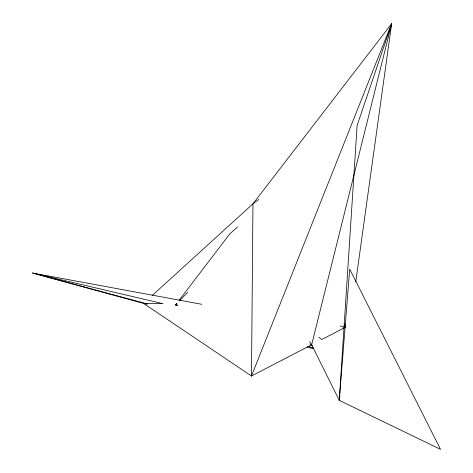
<?xml version="1.0" encoding="UTF-8"?>
<svg xmlns="http://www.w3.org/2000/svg" width="473" height="473" viewBox="0 0 473 473"><rect width="100%" height="100%" fill="white"/><g stroke="black" fill="none" stroke-linecap="round" stroke-linejoin="round"><path stroke-width="0.71" d="M201.817 304.305L32.477 273.01L143.538 303.382L251.476 376.011L391.662 23.65L311.648 344.793L251.476 376.011L252.966 203.81L391.662 23.65L355.755 281.861M309.573 341.754L311.648 344.793L339.277 400.359L349.713 269.113L440.523 449.35L339.277 400.359L357.127 125.457L391.662 23.65M251.476 376.011L251.671 374.557M339.277 400.359L339.886 395.972M176.784 303.317L175.448 305.067L177.629 305.245M179.013 300.396L229.848 233.833L237.564 226.981M176.979 303.471L175.448 305.067L177.653 305.168M179.527 300.804L187.692 292.279M152.253 295.454L252.966 203.81L258.849 199.381M147.138 304.133L143.538 303.382L162.966 303.69L32.477 273.01L147.316 303.95M307.089 346.999L313.51 348.731M308.071 346.402L313.735 348.069M340.14 325.95L345.071 327.446L344.64 323.792L345.071 327.446L321.675 339.584L318.914 337.172M310.253 344.338L311.648 344.793M310.974 344.817L312.357 345.331"/></g></svg>
